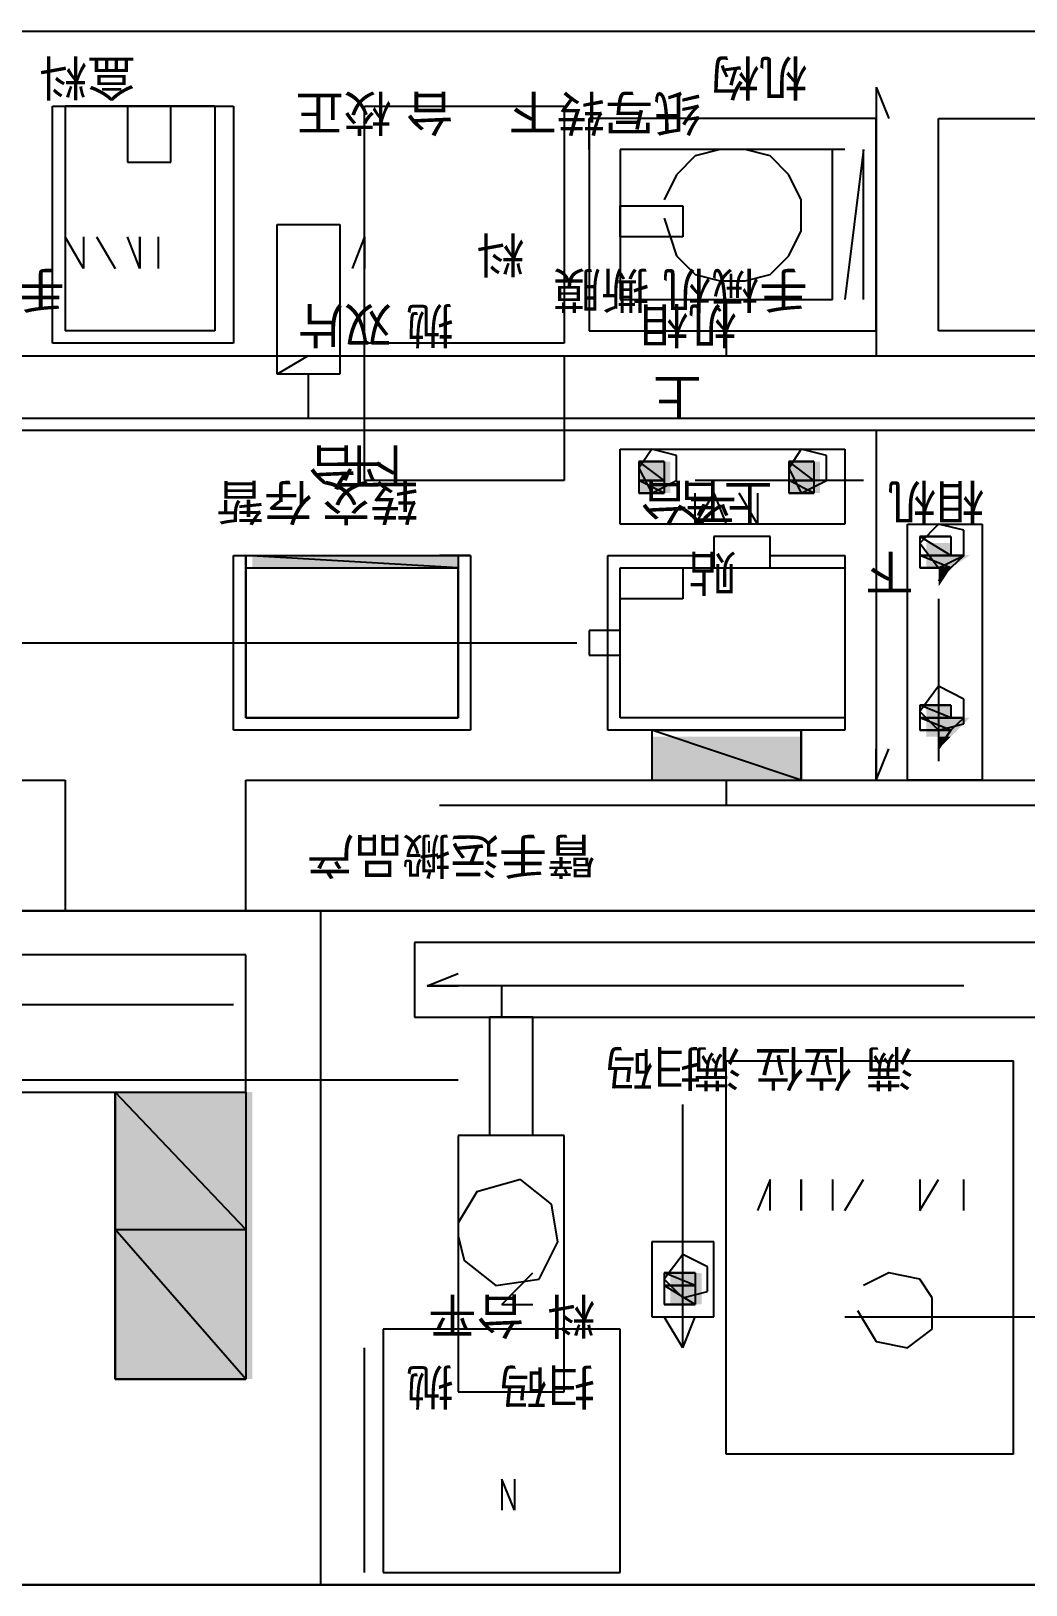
# Model space of a CAD drawing. Header units: millimetres. Extents: x 5 to 415, y 48 to 251.
# Drawn here: x 176.504 to 179.317, y 174.89 to 179.282 of the extents above; entities that cross this region are included whole.
import ezdxf

# ---------------------------------------------------------------- set-up
doc = ezdxf.new("R2010")
doc.units = ezdxf.units.MM
for name, color, linetype in [('H', 7, 'Continuous'), ('P', 7, 'Continuous'), ('T', 7, 'Continuous')]:
    doc.layers.add(name, color=color, linetype=linetype)

msp = doc.modelspace()

# ---------------------------------------------------------------- hatches: boundary and pattern name
at = {"layer": 'H', "linetype": 'Continuous'}
for points in [[(178.223, 178.012), (178.223, 178.065), (178.312, 178.065), (178.312, 178.012), (178.223, 178.012)], [(178.647, 178.012), (178.647, 178.065), (178.735, 178.065), (178.735, 178.012), (178.647, 178.012)], [(178.223, 177.976), (178.223, 178.012), (178.312, 178.012), (178.312, 177.976), (178.223, 177.976)], [(178.647, 177.976), (178.647, 178.012), (178.735, 178.012), (178.735, 177.976), (178.647, 177.976)], [(179.035, 177.8), (179.035, 177.835), (179.105, 177.835), (179.105, 177.8), (179.035, 177.8)], [(177.13, 177.765), (177.13, 177.8), (177.712, 177.8), (177.712, 177.765), (177.13, 177.765)], [(179.035, 177.765), (179.035, 177.8), (179.158, 177.8), (179.105, 177.765), (179.035, 177.765)], [(179.07, 177.712), (179.07, 177.765), (179.105, 177.765), (179.07, 177.712)], [(179.035, 177.341), (179.035, 177.377), (179.105, 177.377), (179.105, 177.341), (179.035, 177.341)], [(179.035, 177.288), (179.035, 177.341), (179.158, 177.341), (179.105, 177.288), (179.035, 177.288)], [(178.259, 177.165), (178.259, 177.288), (178.682, 177.288), (178.682, 177.165), (178.259, 177.165)], [(179.07, 177.253), (179.07, 177.288), (179.105, 177.288), (179.07, 177.253)], [(176.742, 175.895), (176.742, 176.283), (177.13, 176.283), (177.13, 175.895), (176.742, 175.895)], [(176.742, 175.472), (176.742, 175.895), (177.13, 175.895), (177.13, 175.472), (176.742, 175.472)], [(178.312, 175.719), (178.312, 175.772), (178.4, 175.772), (178.4, 175.719), (178.312, 175.719)], [(178.312, 175.683), (178.312, 175.719), (178.4, 175.719), (178.4, 175.683), (178.312, 175.683)]]:
    msp.add_hatch(color=256, dxfattribs=at).paths.add_polyline_path(points)

# ---------------------------------------------------------------- linework, layer by layer
at = {"layer": 'P'}
for points in [[(173.267, 179.282), (180.463, 179.282)], [(178.894, 179.123), (178.929, 179.035)], [(178.894, 179.123), (178.894, 179.035)], [(178.894, 179.123), (178.894, 178.364)], [(176.565, 178.4), (176.565, 179.07)], [(176.565, 179.07), (177.077, 179.07)], [(177.024, 179.07), (176.601, 179.07)], [(176.601, 179.07), (176.601, 178.435)], [(176.689, 179.07), (176.601, 179.07)], [(176.9, 179.07), (176.777, 179.07)], [(176.777, 179.07), (176.777, 178.911)], [(176.9, 178.911), (176.9, 179.07)], [(176.989, 179.07), (177.077, 179.07)], [(177.024, 179.07), (177.024, 178.435)], [(177.077, 179.07), (177.077, 178.4)], [(177.447, 178.4), (177.447, 179.07)], [(177.447, 179.07), (178.012, 179.07)], [(178.012, 179.07), (178.012, 178.4)], [(178.082, 178.947), (178.082, 179.035)], [(178.894, 179.035), (178.082, 179.035)], [(178.082, 179.035), (178.082, 178.435)], [(178.894, 178.947), (178.894, 179.035)], [(178.894, 178.435), (178.894, 179.035)], [(179.07, 178.435), (179.07, 179.035)], [(179.07, 179.035), (179.705, 179.035)], [(178.77, 178.947), (178.17, 178.947)], [(178.17, 178.947), (178.17, 178.523)], [(178.453, 178.947), (178.382, 178.929)], [(178.523, 178.947), (178.453, 178.947)], [(178.594, 178.929), (178.523, 178.947)], [(178.805, 178.947), (178.717, 178.947)], [(178.77, 178.523), (178.77, 178.947)], [(178.858, 178.947), (178.805, 178.523)], [(178.858, 178.523), (178.858, 178.947)], [(176.777, 178.911), (176.9, 178.911)], [(178.382, 178.929), (178.329, 178.876)], [(178.647, 178.876), (178.594, 178.929)], [(178.329, 178.876), (178.294, 178.805)], [(178.682, 178.805), (178.647, 178.876)], [(178.858, 178.788), (178.858, 178.858)], [(178.682, 178.717), (178.682, 178.805)], [(178.17, 178.788), (178.347, 178.788)], [(178.17, 178.7), (178.17, 178.788)], [(178.347, 178.788), (178.347, 178.7)], [(177.2, 178.312), (177.2, 178.735)], [(177.2, 178.735), (177.377, 178.735)], [(177.377, 178.735), (177.377, 178.312)], [(178.294, 178.753), (178.329, 178.647)], [(178.647, 178.647), (178.682, 178.717)], [(178.858, 178.647), (178.858, 178.735)], [(176.653, 178.611), (176.601, 178.7)], [(176.653, 178.7), (176.653, 178.611)], [(176.689, 178.7), (176.742, 178.611)], [(176.812, 178.611), (176.777, 178.7)], [(176.812, 178.7), (176.812, 178.611)], [(176.812, 178.611), (176.812, 178.7)], [(176.865, 178.611), (176.865, 178.7)], [(177.447, 178.7), (177.412, 178.611)], [(177.447, 178.223), (177.447, 178.7)], [(177.447, 178.7), (177.447, 178.611)], [(178.347, 178.7), (178.17, 178.7)], [(178.329, 178.647), (178.382, 178.594)], [(178.594, 178.594), (178.647, 178.647)], [(178.382, 178.594), (178.453, 178.576)], [(178.523, 178.576), (178.594, 178.594)], [(178.858, 178.523), (178.858, 178.611)], [(178.453, 178.576), (178.523, 178.576)], [(178.17, 178.523), (178.77, 178.523)], [(178.47, 178.523), (178.47, 178.364)], [(178.894, 178.523), (178.894, 178.435)], [(177.024, 178.435), (176.601, 178.435)], [(177.024, 178.435), (176.953, 178.435)], [(178.082, 178.435), (178.894, 178.435)], [(179.705, 178.435), (179.07, 178.435)], [(175.93, 178.364), (180.075, 178.364)], [(177.077, 178.4), (176.565, 178.4)], [(177.288, 178.364), (177.2, 178.312)], [(178.012, 178.4), (177.447, 178.4)], [(177.447, 178.012), (177.447, 178.364)], [(177.447, 178.364), (178.012, 178.364)], [(178.012, 178.364), (178.012, 178.012)], [(177.377, 178.312), (177.2, 178.312)], [(177.377, 178.312), (177.288, 178.312)], [(177.288, 178.312), (177.288, 178.188)], [(175.966, 178.188), (179.987, 178.188)], [(180.075, 178.153), (175.93, 178.153)], [(178.894, 178.153), (178.894, 177.165)], [(178.17, 177.888), (178.17, 178.1)], [(178.17, 178.1), (178.805, 178.1)], [(178.259, 178.1), (178.223, 178.047)], [(178.329, 178.082), (178.259, 178.1)], [(178.682, 178.1), (178.647, 178.047)], [(178.753, 178.082), (178.682, 178.1)], [(178.805, 178.1), (178.805, 177.888)], [(178.294, 178.012), (178.223, 178.065)], [(178.223, 178.065), (178.223, 178.012)], [(178.294, 178.012), (178.223, 178.065)], [(178.223, 178.065), (178.294, 178.065)], [(178.223, 178.065), (178.294, 178.065)], [(178.294, 178.065), (178.223, 178.065)], [(178.223, 178.065), (178.223, 178.065)], [(178.294, 178.065), (178.223, 178.065)], [(178.223, 178.065), (178.223, 178.065)], [(178.223, 178.065), (178.294, 178.065)], [(178.223, 178.065), (178.294, 178.065)], [(178.294, 178.065), (178.223, 178.065)], [(178.223, 178.065), (178.223, 178.065)], [(178.294, 178.065), (178.223, 178.065)], [(178.223, 178.065), (178.259, 178.065)], [(178.223, 178.065), (178.223, 178.065)], [(178.223, 178.065), (178.223, 178.065)], [(178.259, 178.065), (178.223, 178.065)], [(178.223, 178.065), (178.259, 178.065)], [(178.223, 178.065), (178.259, 178.065)], [(178.259, 178.065), (178.223, 178.065)], [(178.223, 178.065), (178.223, 178.065)], [(178.223, 178.065), (178.223, 178.065)], [(178.259, 178.065), (178.223, 178.065)], [(178.223, 178.065), (178.259, 178.065)], [(178.223, 178.065), (178.259, 178.065)], [(178.259, 178.065), (178.223, 178.065)], [(178.259, 178.065), (178.223, 178.065)], [(178.223, 178.065), (178.259, 178.065)], [(178.259, 178.065), (178.294, 178.065)], [(178.259, 178.065), (178.259, 178.065)], [(178.259, 178.065), (178.259, 178.065)], [(178.259, 178.065), (178.259, 178.065)], [(178.259, 178.065), (178.259, 178.065)], [(178.259, 178.065), (178.259, 178.065)], [(178.259, 178.065), (178.259, 178.065)], [(178.259, 178.065), (178.259, 178.065)], [(178.259, 178.065), (178.259, 178.065)], [(178.294, 178.065), (178.294, 178.012)], [(178.329, 178.012), (178.329, 178.082)], [(178.717, 178.012), (178.647, 178.065)], [(178.647, 178.065), (178.647, 178.012)], [(178.717, 178.012), (178.647, 178.065)], [(178.647, 178.065), (178.717, 178.065)], [(178.647, 178.065), (178.717, 178.065)], [(178.717, 178.065), (178.647, 178.065)], [(178.647, 178.065), (178.647, 178.065)], [(178.717, 178.065), (178.647, 178.065)], [(178.647, 178.065), (178.647, 178.065)], [(178.647, 178.065), (178.717, 178.065)], [(178.647, 178.065), (178.717, 178.065)], [(178.717, 178.065), (178.647, 178.065)], [(178.647, 178.065), (178.717, 178.065)], [(178.717, 178.065), (178.647, 178.065)], [(178.647, 178.065), (178.647, 178.065)], [(178.717, 178.065), (178.647, 178.065)], [(178.647, 178.065), (178.647, 178.065)], [(178.647, 178.065), (178.717, 178.065)], [(178.647, 178.065), (178.717, 178.065)], [(178.717, 178.065), (178.647, 178.065)], [(178.682, 178.065), (178.647, 178.065)], [(178.647, 178.065), (178.682, 178.065)], [(178.717, 178.065), (178.682, 178.065)], [(178.682, 178.065), (178.717, 178.065)], [(178.682, 178.065), (178.717, 178.065)], [(178.717, 178.065), (178.682, 178.065)], [(178.682, 178.065), (178.682, 178.065)], [(178.682, 178.065), (178.682, 178.065)], [(178.717, 178.065), (178.682, 178.065)], [(178.682, 178.065), (178.717, 178.065)], [(178.682, 178.065), (178.717, 178.065)], [(178.717, 178.065), (178.682, 178.065)], [(178.682, 178.065), (178.682, 178.065)], [(178.682, 178.065), (178.682, 178.065)], [(178.682, 178.065), (178.682, 178.065)], [(178.682, 178.065), (178.682, 178.065)], [(178.682, 178.065), (178.682, 178.065)], [(178.682, 178.065), (178.682, 178.065)], [(178.717, 178.065), (178.717, 178.012)], [(178.753, 178.012), (178.753, 178.082)], [(178.012, 178.012), (177.447, 178.012)], [(178.223, 178.047), (178.259, 177.976)], [(178.294, 177.976), (178.223, 178.012)], [(178.223, 178.012), (178.223, 177.976)], [(178.294, 177.976), (178.223, 178.012)], [(178.223, 178.012), (178.294, 178.012)], [(178.223, 178.012), (178.294, 178.012)], [(178.294, 178.012), (178.223, 178.012)], [(178.223, 178.012), (178.223, 178.012)], [(178.294, 178.012), (178.223, 178.012)], [(178.223, 178.012), (178.223, 178.012)], [(178.223, 178.012), (178.294, 178.012)], [(178.223, 178.012), (178.294, 178.012)], [(178.294, 178.012), (178.223, 178.012)], [(178.223, 178.012), (178.294, 178.012)], [(178.294, 178.012), (178.223, 178.012)], [(178.223, 178.012), (178.223, 178.012)], [(178.294, 178.012), (178.223, 178.012)], [(178.223, 178.012), (178.223, 178.012)], [(178.223, 178.012), (178.294, 178.012)], [(178.223, 178.012), (178.294, 178.012)], [(178.294, 178.012), (178.223, 178.012)], [(178.223, 178.012), (178.294, 178.012)], [(178.294, 178.012), (178.223, 178.012)], [(178.223, 178.012), (178.223, 178.012)], [(178.294, 178.012), (178.223, 178.012)], [(178.223, 178.012), (178.223, 178.012)], [(178.223, 178.012), (178.294, 178.012)], [(178.223, 178.012), (178.294, 178.012)], [(178.294, 178.012), (178.223, 178.012)], [(178.223, 178.012), (178.294, 178.012)], [(178.294, 178.012), (178.223, 178.012)], [(178.223, 178.012), (178.223, 178.012)], [(178.294, 178.012), (178.223, 178.012)], [(178.223, 178.012), (178.223, 178.012)], [(178.223, 178.012), (178.294, 178.012)], [(178.223, 178.012), (178.294, 178.012)], [(178.294, 178.012), (178.223, 178.012)], [(178.223, 178.012), (178.294, 178.012)], [(178.294, 178.012), (178.223, 178.012)], [(178.223, 178.012), (178.223, 178.012)], [(178.294, 178.012), (178.223, 178.012)], [(178.223, 178.012), (178.223, 178.012)], [(178.223, 178.012), (178.294, 178.012)], [(178.223, 178.012), (178.294, 178.012)], [(178.294, 178.012), (178.223, 178.012)], [(178.223, 178.012), (178.294, 178.012)], [(178.294, 178.012), (178.223, 178.012)], [(178.223, 178.012), (178.223, 178.012)], [(178.294, 178.012), (178.223, 178.012)], [(178.223, 178.012), (178.223, 178.012)], [(178.223, 178.012), (178.294, 178.012)], [(178.223, 178.012), (178.294, 178.012)], [(178.294, 178.012), (178.223, 178.012)], [(178.223, 178.012), (178.294, 178.012)], [(178.259, 177.976), (178.329, 178.012)], [(178.294, 178.012), (178.294, 177.976)], [(178.858, 178.012), (178.382, 178.012)], [(178.647, 178.047), (178.682, 177.976)], [(178.717, 177.976), (178.647, 178.012)], [(178.647, 178.012), (178.647, 177.976)], [(178.717, 177.976), (178.647, 178.012)], [(178.647, 178.012), (178.717, 178.012)], [(178.647, 178.012), (178.717, 178.012)], [(178.717, 178.012), (178.647, 178.012)], [(178.647, 178.012), (178.647, 178.012)], [(178.717, 178.012), (178.647, 178.012)], [(178.647, 178.012), (178.647, 178.012)], [(178.647, 178.012), (178.717, 178.012)], [(178.647, 178.012), (178.717, 178.012)], [(178.717, 178.012), (178.647, 178.012)], [(178.647, 178.012), (178.717, 178.012)], [(178.717, 178.012), (178.647, 178.012)], [(178.647, 178.012), (178.647, 178.012)], [(178.717, 178.012), (178.647, 178.012)], [(178.647, 178.012), (178.647, 178.012)], [(178.647, 178.012), (178.717, 178.012)], [(178.647, 178.012), (178.717, 178.012)], [(178.717, 178.012), (178.647, 178.012)], [(178.647, 178.012), (178.717, 178.012)], [(178.717, 178.012), (178.647, 178.012)], [(178.647, 178.012), (178.647, 178.012)], [(178.717, 178.012), (178.647, 178.012)], [(178.647, 178.012), (178.647, 178.012)], [(178.647, 178.012), (178.717, 178.012)], [(178.647, 178.012), (178.717, 178.012)], [(178.717, 178.012), (178.647, 178.012)], [(178.647, 178.012), (178.717, 178.012)], [(178.717, 178.012), (178.647, 178.012)], [(178.647, 178.012), (178.647, 178.012)], [(178.717, 178.012), (178.647, 178.012)], [(178.647, 178.012), (178.647, 178.012)], [(178.647, 178.012), (178.717, 178.012)], [(178.647, 178.012), (178.717, 178.012)], [(178.717, 178.012), (178.647, 178.012)], [(178.647, 178.012), (178.717, 178.012)], [(178.717, 178.012), (178.647, 178.012)], [(178.647, 178.012), (178.647, 178.012)], [(178.717, 178.012), (178.647, 178.012)], [(178.647, 178.012), (178.647, 178.012)], [(178.647, 178.012), (178.717, 178.012)], [(178.647, 178.012), (178.717, 178.012)], [(178.717, 178.012), (178.647, 178.012)], [(178.647, 178.012), (178.717, 178.012)], [(178.717, 178.012), (178.647, 178.012)], [(178.647, 178.012), (178.647, 178.012)], [(178.717, 178.012), (178.647, 178.012)], [(178.647, 178.012), (178.647, 178.012)], [(178.647, 178.012), (178.717, 178.012)], [(178.647, 178.012), (178.717, 178.012)], [(178.717, 178.012), (178.647, 178.012)], [(178.647, 178.012), (178.717, 178.012)], [(178.682, 177.976), (178.753, 178.012)], [(178.717, 178.012), (178.717, 177.976)], [(178.294, 177.976), (178.223, 177.976)], [(178.223, 177.976), (178.294, 177.976)], [(178.259, 177.976), (178.223, 177.976)], [(178.223, 177.976), (178.259, 177.976)], [(178.223, 177.976), (178.259, 177.976)], [(178.259, 177.976), (178.223, 177.976)], [(178.223, 177.976), (178.223, 177.976)], [(178.223, 177.976), (178.223, 177.976)], [(178.259, 177.976), (178.223, 177.976)], [(178.223, 177.976), (178.259, 177.976)], [(178.223, 177.976), (178.259, 177.976)], [(178.259, 177.976), (178.223, 177.976)], [(178.223, 177.976), (178.223, 177.976)], [(178.223, 177.976), (178.223, 177.976)], [(178.259, 177.976), (178.223, 177.976)], [(178.223, 177.976), (178.259, 177.976)], [(178.223, 177.976), (178.259, 177.976)], [(178.259, 177.976), (178.223, 177.976)], [(178.223, 177.976), (178.223, 177.976)], [(178.223, 177.976), (178.223, 177.976)], [(178.259, 177.976), (178.223, 177.976)], [(178.223, 177.976), (178.259, 177.976)], [(178.223, 177.976), (178.259, 177.976)], [(178.259, 177.976), (178.223, 177.976)], [(178.294, 177.976), (178.223, 177.976)], [(178.223, 177.976), (178.223, 177.976)], [(178.223, 177.976), (178.294, 177.976)], [(178.223, 177.976), (178.294, 177.976)], [(178.294, 177.976), (178.223, 177.976)], [(178.223, 177.976), (178.294, 177.976)], [(178.294, 177.976), (178.223, 177.976)], [(178.223, 177.976), (178.223, 177.976)], [(178.294, 177.976), (178.223, 177.976)], [(178.223, 177.976), (178.223, 177.976)], [(178.223, 177.976), (178.294, 177.976)], [(178.223, 177.976), (178.294, 177.976)], [(178.294, 177.976), (178.223, 177.976)], [(178.223, 177.976), (178.294, 177.976)], [(178.294, 177.976), (178.223, 177.976)], [(178.223, 177.976), (178.223, 177.976)], [(178.294, 177.976), (178.223, 177.976)], [(178.223, 177.976), (178.223, 177.976)], [(178.223, 177.976), (178.294, 177.976)], [(178.223, 177.976), (178.294, 177.976)], [(178.294, 177.976), (178.223, 177.976)], [(178.223, 177.976), (178.294, 177.976)], [(178.294, 177.976), (178.223, 177.976)], [(178.223, 177.976), (178.223, 177.976)], [(178.294, 177.976), (178.223, 177.976)], [(178.223, 177.976), (178.223, 177.976)], [(178.223, 177.976), (178.294, 177.976)], [(178.223, 177.976), (178.294, 177.976)], [(178.294, 177.976), (178.223, 177.976)], [(178.223, 177.976), (178.294, 177.976)], [(178.294, 177.976), (178.223, 177.976)], [(178.223, 177.976), (178.223, 177.976)], [(178.223, 177.976), (178.294, 177.976)], [(178.259, 177.976), (178.259, 177.976)], [(178.259, 177.976), (178.259, 177.976)], [(178.435, 177.976), (178.382, 177.888)], [(178.382, 177.888), (178.382, 177.976)], [(178.435, 177.976), (178.47, 177.888)], [(178.558, 177.888), (178.506, 177.976)], [(178.558, 177.976), (178.558, 177.888)], [(178.647, 177.976), (178.717, 177.976)], [(178.717, 177.976), (178.647, 177.976)], [(178.647, 177.976), (178.647, 177.976)], [(178.717, 177.976), (178.647, 177.976)], [(178.647, 177.976), (178.647, 177.976)], [(178.647, 177.976), (178.717, 177.976)], [(178.647, 177.976), (178.717, 177.976)], [(178.717, 177.976), (178.647, 177.976)], [(178.647, 177.976), (178.717, 177.976)], [(178.717, 177.976), (178.647, 177.976)], [(178.647, 177.976), (178.647, 177.976)], [(178.717, 177.976), (178.647, 177.976)], [(178.647, 177.976), (178.647, 177.976)], [(178.647, 177.976), (178.717, 177.976)], [(178.647, 177.976), (178.717, 177.976)], [(178.717, 177.976), (178.647, 177.976)], [(178.647, 177.976), (178.717, 177.976)], [(178.717, 177.976), (178.647, 177.976)], [(178.647, 177.976), (178.647, 177.976)], [(178.717, 177.976), (178.647, 177.976)], [(178.647, 177.976), (178.647, 177.976)], [(178.647, 177.976), (178.717, 177.976)], [(178.647, 177.976), (178.717, 177.976)], [(178.717, 177.976), (178.647, 177.976)], [(178.647, 177.976), (178.717, 177.976)], [(178.717, 177.976), (178.647, 177.976)], [(178.647, 177.976), (178.647, 177.976)], [(178.717, 177.976), (178.647, 177.976)], [(178.647, 177.976), (178.647, 177.976)], [(178.647, 177.976), (178.717, 177.976)], [(178.647, 177.976), (178.717, 177.976)], [(178.717, 177.976), (178.647, 177.976)], [(178.647, 177.976), (178.717, 177.976)], [(178.717, 177.976), (178.647, 177.976)], [(178.647, 177.976), (178.647, 177.976)], [(178.717, 177.976), (178.647, 177.976)], [(178.647, 177.976), (178.647, 177.976)], [(178.647, 177.976), (178.717, 177.976)], [(178.647, 177.976), (178.717, 177.976)], [(178.717, 177.976), (178.647, 177.976)], [(178.647, 177.976), (178.717, 177.976)], [(178.682, 177.976), (178.647, 177.976)], [(178.647, 177.976), (178.717, 177.976)], [(178.682, 177.976), (178.682, 177.976)], [(178.682, 177.976), (178.682, 177.976)], [(178.682, 177.976), (178.682, 177.976)], [(178.682, 177.976), (178.682, 177.976)], [(178.682, 177.976), (178.682, 177.976)], [(178.682, 177.976), (178.682, 177.976)], [(178.682, 177.976), (178.682, 177.976)], [(178.682, 177.976), (178.682, 177.976)], [(178.682, 177.976), (178.682, 177.976)], [(178.682, 177.976), (178.682, 177.976)], [(178.682, 177.976), (178.717, 177.976)], [(178.717, 177.976), (178.682, 177.976)], [(178.717, 177.976), (178.682, 177.976)], [(178.682, 177.976), (178.717, 177.976)], [(178.682, 177.976), (178.682, 177.976)], [(178.682, 177.976), (178.682, 177.976)], [(178.682, 177.976), (178.717, 177.976)], [(178.717, 177.976), (178.682, 177.976)], [(178.717, 177.976), (178.682, 177.976)], [(178.805, 177.888), (178.17, 177.888)], [(178.982, 177.165), (178.982, 177.888)], [(178.982, 177.888), (179.193, 177.888)], [(179.07, 177.888), (179.017, 177.835)], [(179.141, 177.871), (179.07, 177.888)], [(179.193, 177.888), (179.193, 177.165)], [(178.594, 177.853), (178.435, 177.853)], [(178.435, 177.853), (178.435, 177.765)], [(178.594, 177.765), (178.594, 177.853)], [(179.105, 177.8), (179.017, 177.853)], [(179.017, 177.853), (179.017, 177.8)], [(179.105, 177.8), (179.017, 177.853)], [(179.017, 177.853), (179.105, 177.853)], [(179.017, 177.853), (179.105, 177.853)], [(179.105, 177.853), (179.017, 177.853)], [(179.017, 177.853), (179.017, 177.853)], [(179.105, 177.853), (179.017, 177.853)], [(179.017, 177.853), (179.017, 177.853)], [(179.017, 177.853), (179.105, 177.853)], [(179.07, 177.853), (179.017, 177.853)], [(179.017, 177.853), (179.07, 177.853)], [(179.017, 177.835), (179.07, 177.765)], [(179.07, 177.853), (179.07, 177.853)], [(179.07, 177.853), (179.07, 177.853)], [(179.105, 177.853), (179.07, 177.853)], [(179.07, 177.853), (179.105, 177.853)], [(179.07, 177.853), (179.105, 177.853)], [(179.105, 177.853), (179.07, 177.853)], [(179.07, 177.853), (179.07, 177.853)], [(179.07, 177.853), (179.07, 177.853)], [(179.105, 177.853), (179.07, 177.853)], [(179.07, 177.853), (179.105, 177.853)], [(179.07, 177.853), (179.105, 177.853)], [(179.105, 177.853), (179.07, 177.853)], [(179.07, 177.853), (179.07, 177.853)], [(179.07, 177.853), (179.07, 177.853)], [(179.105, 177.853), (179.07, 177.853)], [(179.07, 177.853), (179.105, 177.853)], [(179.07, 177.853), (179.105, 177.853)], [(179.105, 177.853), (179.07, 177.853)], [(179.07, 177.853), (179.07, 177.853)], [(179.07, 177.853), (179.07, 177.853)], [(179.105, 177.853), (179.07, 177.853)], [(179.07, 177.853), (179.105, 177.853)], [(179.07, 177.853), (179.105, 177.853)], [(179.105, 177.853), (179.07, 177.853)], [(179.105, 177.853), (179.105, 177.8)], [(179.141, 177.8), (179.141, 177.871)], [(177.077, 177.306), (177.077, 177.8)], [(177.077, 177.8), (177.747, 177.8)], [(177.712, 177.765), (177.112, 177.8)], [(177.112, 177.8), (177.112, 177.765)], [(177.712, 177.765), (177.112, 177.8)], [(177.112, 177.8), (177.712, 177.8)], [(177.112, 177.341), (177.112, 177.8)], [(177.112, 177.8), (177.712, 177.8)], [(177.747, 177.8), (177.659, 177.8)], [(177.712, 177.8), (177.712, 177.765)], [(177.712, 177.8), (177.712, 177.341)], [(177.747, 177.8), (177.747, 177.306)], [(178.135, 177.518), (178.135, 177.8)], [(178.135, 177.8), (178.435, 177.8)], [(178.594, 177.8), (178.805, 177.8)], [(178.805, 177.8), (178.805, 177.306)], [(179.105, 177.765), (179.017, 177.8)], [(179.017, 177.8), (179.017, 177.765)], [(179.105, 177.765), (179.017, 177.8)], [(179.017, 177.8), (179.141, 177.8)], [(179.017, 177.8), (179.141, 177.8)], [(179.141, 177.8), (179.017, 177.8)], [(179.017, 177.8), (179.017, 177.8)], [(179.141, 177.8), (179.017, 177.8)], [(179.017, 177.8), (179.017, 177.8)], [(179.017, 177.8), (179.141, 177.8)], [(179.017, 177.8), (179.141, 177.8)], [(179.141, 177.8), (179.017, 177.8)], [(179.017, 177.8), (179.141, 177.8)], [(179.141, 177.8), (179.017, 177.8)], [(179.017, 177.8), (179.017, 177.8)], [(179.141, 177.8), (179.017, 177.8)], [(179.017, 177.8), (179.105, 177.8)], [(179.141, 177.8), (179.017, 177.8)], [(179.017, 177.8), (179.017, 177.8)], [(179.017, 177.8), (179.141, 177.8)], [(179.017, 177.8), (179.105, 177.8)], [(179.105, 177.8), (179.017, 177.8)], [(179.017, 177.8), (179.105, 177.8)], [(179.105, 177.8), (179.017, 177.8)], [(179.017, 177.8), (179.017, 177.8)], [(179.105, 177.8), (179.017, 177.8)], [(179.017, 177.8), (179.017, 177.8)], [(179.017, 177.8), (179.105, 177.8)], [(179.017, 177.8), (179.105, 177.8)], [(179.105, 177.8), (179.017, 177.8)], [(179.017, 177.8), (179.105, 177.8)], [(179.105, 177.8), (179.017, 177.8)], [(179.017, 177.8), (179.017, 177.8)], [(179.105, 177.8), (179.017, 177.8)], [(179.017, 177.8), (179.017, 177.8)], [(179.017, 177.8), (179.105, 177.8)], [(179.017, 177.8), (179.105, 177.8)], [(179.105, 177.8), (179.017, 177.8)], [(179.017, 177.8), (179.105, 177.8)], [(179.105, 177.8), (179.017, 177.8)], [(179.017, 177.8), (179.017, 177.8)], [(179.105, 177.8), (179.017, 177.8)], [(179.017, 177.8), (179.017, 177.8)], [(179.017, 177.8), (179.105, 177.8)], [(179.017, 177.8), (179.105, 177.8)], [(179.105, 177.8), (179.017, 177.8)], [(179.017, 177.8), (179.105, 177.8)], [(179.07, 177.765), (179.141, 177.8)], [(179.141, 177.8), (179.105, 177.765)], [(179.105, 177.8), (179.141, 177.8)], [(177.112, 177.341), (177.112, 177.765)], [(177.112, 177.765), (177.712, 177.765)], [(177.112, 177.341), (177.112, 177.765)], [(177.112, 177.765), (177.112, 177.765)], [(177.112, 177.765), (177.112, 177.341)], [(177.112, 177.765), (177.112, 177.341)], [(177.112, 177.341), (177.112, 177.765)], [(177.112, 177.765), (177.712, 177.765)], [(177.112, 177.341), (177.112, 177.765)], [(177.112, 177.765), (177.712, 177.765)], [(177.712, 177.765), (177.712, 177.341)], [(177.712, 177.341), (177.712, 177.765)], [(177.712, 177.765), (177.712, 177.765)], [(177.712, 177.765), (177.712, 177.341)], [(177.712, 177.765), (177.712, 177.341)], [(177.712, 177.341), (177.712, 177.765)], [(177.712, 177.765), (177.712, 177.341)], [(178.17, 177.765), (178.347, 177.765)], [(178.17, 177.677), (178.17, 177.765)], [(178.17, 177.765), (178.805, 177.765)], [(178.17, 177.341), (178.17, 177.765)], [(178.347, 177.765), (178.347, 177.677)], [(178.435, 177.765), (178.594, 177.765)], [(178.805, 177.765), (178.805, 177.341)], [(179.017, 177.765), (179.105, 177.765)], [(179.105, 177.765), (179.017, 177.765)], [(179.017, 177.765), (179.017, 177.765)], [(179.105, 177.765), (179.017, 177.765)], [(179.017, 177.765), (179.017, 177.765)], [(179.017, 177.765), (179.105, 177.765)], [(179.017, 177.765), (179.105, 177.765)], [(179.105, 177.765), (179.017, 177.765)], [(179.017, 177.765), (179.105, 177.765)], [(179.105, 177.765), (179.017, 177.765)], [(179.017, 177.765), (179.017, 177.765)], [(179.105, 177.765), (179.017, 177.765)], [(179.017, 177.765), (179.017, 177.765)], [(179.017, 177.765), (179.105, 177.765)], [(179.017, 177.765), (179.105, 177.765)], [(179.105, 177.765), (179.017, 177.765)], [(179.017, 177.765), (179.105, 177.765)], [(179.105, 177.765), (179.017, 177.765)], [(179.017, 177.765), (179.017, 177.765)], [(179.105, 177.765), (179.017, 177.765)], [(179.017, 177.765), (179.017, 177.765)], [(179.017, 177.765), (179.105, 177.765)], [(179.017, 177.765), (179.105, 177.765)], [(179.105, 177.765), (179.017, 177.765)], [(179.017, 177.765), (179.105, 177.765)], [(179.105, 177.765), (179.017, 177.765)], [(179.017, 177.765), (179.017, 177.765)], [(179.105, 177.765), (179.017, 177.765)], [(179.017, 177.765), (179.017, 177.765)], [(179.017, 177.765), (179.105, 177.765)], [(179.017, 177.765), (179.105, 177.765)], [(179.105, 177.765), (179.017, 177.765)], [(179.017, 177.765), (179.105, 177.765)], [(179.105, 177.765), (179.017, 177.765)], [(179.017, 177.765), (179.017, 177.765)], [(179.105, 177.765), (179.017, 177.765)], [(179.017, 177.765), (179.017, 177.765)], [(179.017, 177.765), (179.105, 177.765)], [(179.017, 177.765), (179.105, 177.765)], [(179.105, 177.765), (179.017, 177.765)], [(179.017, 177.765), (179.105, 177.765)], [(179.07, 177.765), (179.017, 177.765)], [(179.017, 177.765), (179.105, 177.765)], [(179.07, 177.729), (179.105, 177.765)], [(179.105, 177.765), (179.07, 177.729)], [(179.07, 177.765), (179.07, 177.765)], [(179.07, 177.765), (179.07, 177.765)], [(179.105, 177.765), (179.07, 177.765)], [(179.07, 177.765), (179.105, 177.765)], [(179.07, 177.765), (179.105, 177.765)], [(179.105, 177.765), (179.07, 177.765)], [(179.07, 177.765), (179.07, 177.765)], [(179.07, 177.765), (179.07, 177.765)], [(179.105, 177.765), (179.07, 177.765)], [(179.07, 177.765), (179.105, 177.765)], [(179.07, 177.765), (179.105, 177.765)], [(179.105, 177.765), (179.07, 177.765)], [(179.07, 177.765), (179.07, 177.765)], [(179.07, 177.765), (179.07, 177.765)], [(179.105, 177.765), (179.07, 177.765)], [(179.07, 177.765), (179.105, 177.765)], [(179.07, 177.765), (179.105, 177.765)], [(179.105, 177.765), (179.07, 177.765)], [(179.07, 177.765), (179.07, 177.765)], [(179.07, 177.765), (179.07, 177.765)], [(179.105, 177.765), (179.07, 177.765)], [(178.347, 177.677), (178.17, 177.677)], [(179.07, 177.677), (179.07, 177.218)], [(178.17, 177.588), (178.082, 177.588)], [(178.082, 177.588), (178.082, 177.518)], [(178.17, 177.518), (178.17, 177.588)], [(176.018, 177.553), (178.047, 177.553)], [(178.082, 177.518), (178.17, 177.518)], [(178.135, 177.306), (178.135, 177.518)], [(179.07, 177.43), (179.017, 177.359)], [(179.141, 177.394), (179.07, 177.43)], [(179.141, 177.324), (179.141, 177.394)], [(179.105, 177.341), (179.017, 177.377)], [(179.017, 177.377), (179.017, 177.341)], [(179.105, 177.341), (179.017, 177.377)], [(179.017, 177.377), (179.105, 177.377)], [(179.017, 177.377), (179.105, 177.377)], [(179.105, 177.377), (179.017, 177.377)], [(179.017, 177.377), (179.017, 177.377)], [(179.105, 177.377), (179.017, 177.377)], [(179.017, 177.377), (179.017, 177.377)], [(179.017, 177.377), (179.105, 177.377)], [(179.07, 177.377), (179.017, 177.377)], [(179.017, 177.377), (179.07, 177.377)], [(179.017, 177.359), (179.07, 177.306)], [(179.07, 177.377), (179.07, 177.377)], [(179.07, 177.377), (179.07, 177.377)], [(179.105, 177.377), (179.07, 177.377)], [(179.07, 177.377), (179.105, 177.377)], [(179.07, 177.377), (179.105, 177.377)], [(179.105, 177.377), (179.07, 177.377)], [(179.07, 177.377), (179.07, 177.377)], [(179.07, 177.377), (179.07, 177.377)], [(179.105, 177.377), (179.07, 177.377)], [(179.07, 177.377), (179.105, 177.377)], [(179.07, 177.377), (179.105, 177.377)], [(179.105, 177.377), (179.07, 177.377)], [(179.07, 177.377), (179.07, 177.377)], [(179.07, 177.377), (179.07, 177.377)], [(179.105, 177.377), (179.07, 177.377)], [(179.07, 177.377), (179.105, 177.377)], [(179.07, 177.377), (179.105, 177.377)], [(179.105, 177.377), (179.07, 177.377)], [(179.07, 177.377), (179.07, 177.377)], [(179.07, 177.377), (179.07, 177.377)], [(179.105, 177.377), (179.07, 177.377)], [(179.07, 177.377), (179.105, 177.377)], [(179.07, 177.377), (179.105, 177.377)], [(179.105, 177.377), (179.07, 177.377)], [(179.105, 177.377), (179.105, 177.341)], [(177.747, 177.306), (177.077, 177.306)], [(177.712, 177.341), (177.112, 177.341)], [(177.712, 177.341), (177.112, 177.341)], [(177.112, 177.341), (177.112, 177.341)], [(177.112, 177.341), (177.712, 177.341)], [(177.112, 177.341), (177.712, 177.341)], [(177.712, 177.341), (177.112, 177.341)], [(177.712, 177.341), (177.112, 177.341)], [(177.712, 177.341), (177.112, 177.341)], [(178.805, 177.306), (178.135, 177.306)], [(178.805, 177.341), (178.17, 177.341)], [(178.682, 177.165), (178.259, 177.306)], [(178.259, 177.306), (178.259, 177.165)], [(178.682, 177.165), (178.259, 177.306)], [(178.259, 177.306), (178.682, 177.306)], [(178.682, 177.306), (178.259, 177.306)], [(178.259, 177.306), (178.259, 177.165)], [(178.682, 177.306), (178.682, 177.165)], [(178.682, 177.165), (178.682, 177.306)], [(179.105, 177.306), (179.017, 177.341)], [(179.017, 177.341), (179.017, 177.306)], [(179.105, 177.306), (179.017, 177.341)], [(179.017, 177.341), (179.141, 177.341)], [(179.017, 177.341), (179.141, 177.341)], [(179.141, 177.341), (179.017, 177.341)], [(179.017, 177.341), (179.017, 177.341)], [(179.141, 177.341), (179.017, 177.341)], [(179.017, 177.341), (179.017, 177.341)], [(179.017, 177.341), (179.141, 177.341)], [(179.017, 177.341), (179.141, 177.341)], [(179.141, 177.341), (179.017, 177.341)], [(179.017, 177.341), (179.141, 177.341)], [(179.141, 177.341), (179.017, 177.341)], [(179.017, 177.341), (179.017, 177.341)], [(179.141, 177.341), (179.017, 177.341)], [(179.017, 177.341), (179.105, 177.341)], [(179.141, 177.341), (179.017, 177.341)], [(179.017, 177.341), (179.017, 177.341)], [(179.017, 177.341), (179.141, 177.341)], [(179.017, 177.341), (179.105, 177.341)], [(179.105, 177.341), (179.017, 177.341)], [(179.017, 177.341), (179.105, 177.341)], [(179.105, 177.341), (179.017, 177.341)], [(179.017, 177.341), (179.017, 177.341)], [(179.105, 177.341), (179.017, 177.341)], [(179.017, 177.341), (179.017, 177.341)], [(179.017, 177.341), (179.105, 177.341)], [(179.017, 177.341), (179.105, 177.341)], [(179.105, 177.341), (179.017, 177.341)], [(179.017, 177.341), (179.105, 177.341)], [(179.105, 177.341), (179.017, 177.341)], [(179.017, 177.341), (179.017, 177.341)], [(179.105, 177.341), (179.017, 177.341)], [(179.017, 177.341), (179.017, 177.341)], [(179.017, 177.341), (179.105, 177.341)], [(179.017, 177.341), (179.105, 177.341)], [(179.105, 177.341), (179.017, 177.341)], [(179.017, 177.341), (179.105, 177.341)], [(179.105, 177.341), (179.017, 177.341)], [(179.017, 177.341), (179.017, 177.341)], [(179.105, 177.341), (179.017, 177.341)], [(179.017, 177.341), (179.017, 177.341)], [(179.017, 177.341), (179.105, 177.341)], [(179.017, 177.341), (179.105, 177.341)], [(179.105, 177.341), (179.017, 177.341)], [(179.017, 177.341), (179.105, 177.341)], [(179.017, 177.306), (179.105, 177.306)], [(179.105, 177.306), (179.017, 177.306)], [(179.017, 177.306), (179.017, 177.306)], [(179.105, 177.306), (179.017, 177.306)], [(179.017, 177.306), (179.017, 177.306)], [(179.017, 177.306), (179.105, 177.306)], [(179.017, 177.306), (179.105, 177.306)], [(179.105, 177.306), (179.017, 177.306)], [(179.017, 177.306), (179.105, 177.306)], [(179.105, 177.306), (179.017, 177.306)], [(179.017, 177.306), (179.017, 177.306)], [(179.105, 177.306), (179.017, 177.306)], [(179.017, 177.306), (179.017, 177.306)], [(179.017, 177.306), (179.105, 177.306)], [(179.017, 177.306), (179.105, 177.306)], [(179.105, 177.306), (179.017, 177.306)], [(179.017, 177.306), (179.105, 177.306)], [(179.105, 177.306), (179.017, 177.306)], [(179.017, 177.306), (179.017, 177.306)], [(179.105, 177.306), (179.017, 177.306)], [(179.017, 177.306), (179.017, 177.306)], [(179.017, 177.306), (179.105, 177.306)], [(179.017, 177.306), (179.105, 177.306)], [(179.105, 177.306), (179.017, 177.306)], [(179.017, 177.306), (179.105, 177.306)], [(179.105, 177.306), (179.017, 177.306)], [(179.017, 177.306), (179.017, 177.306)], [(179.105, 177.306), (179.017, 177.306)], [(179.017, 177.306), (179.017, 177.306)], [(179.017, 177.306), (179.105, 177.306)], [(179.017, 177.306), (179.105, 177.306)], [(179.105, 177.306), (179.017, 177.306)], [(179.017, 177.306), (179.105, 177.306)], [(179.105, 177.306), (179.017, 177.306)], [(179.017, 177.306), (179.017, 177.306)], [(179.105, 177.306), (179.017, 177.306)], [(179.017, 177.306), (179.017, 177.306)], [(179.017, 177.306), (179.105, 177.306)], [(179.017, 177.306), (179.105, 177.306)], [(179.105, 177.306), (179.017, 177.306)], [(179.017, 177.306), (179.105, 177.306)], [(179.07, 177.306), (179.017, 177.306)], [(179.017, 177.306), (179.105, 177.306)], [(179.07, 177.306), (179.141, 177.324)], [(179.07, 177.253), (179.105, 177.306)], [(179.105, 177.306), (179.07, 177.253)], [(179.07, 177.306), (179.07, 177.306)], [(179.07, 177.306), (179.07, 177.306)], [(179.105, 177.306), (179.07, 177.306)], [(179.07, 177.306), (179.105, 177.306)], [(179.07, 177.306), (179.105, 177.306)], [(179.105, 177.306), (179.07, 177.306)], [(179.07, 177.306), (179.07, 177.306)], [(179.07, 177.306), (179.07, 177.306)], [(179.105, 177.306), (179.07, 177.306)], [(179.07, 177.306), (179.105, 177.306)], [(179.07, 177.306), (179.105, 177.306)], [(179.105, 177.306), (179.07, 177.306)], [(179.07, 177.306), (179.07, 177.306)], [(179.07, 177.306), (179.07, 177.306)], [(179.105, 177.306), (179.07, 177.306)], [(179.07, 177.306), (179.105, 177.306)], [(179.07, 177.306), (179.105, 177.306)], [(179.105, 177.306), (179.07, 177.306)], [(179.07, 177.306), (179.07, 177.306)], [(179.07, 177.306), (179.07, 177.306)], [(179.105, 177.306), (179.07, 177.306)], [(179.141, 177.341), (179.105, 177.306)], [(179.105, 177.341), (179.141, 177.341)], [(178.894, 177.165), (178.929, 177.253)], [(178.894, 177.165), (178.894, 177.253)], [(173.39, 177.165), (176.601, 177.165)], [(176.601, 177.165), (176.601, 176.795)], [(177.112, 176.795), (177.112, 177.165)], [(177.112, 177.165), (179.776, 177.165)], [(178.259, 177.165), (178.682, 177.165)], [(178.259, 177.165), (178.682, 177.165)], [(178.47, 177.165), (178.47, 177.094)], [(179.193, 177.165), (178.982, 177.165)], [(177.659, 177.094), (179.529, 177.094)], [(180.463, 176.795), (173.267, 176.795)], [(173.267, 176.795), (182.739, 176.795)], [(176.601, 176.795), (173.39, 176.795)], [(179.776, 176.795), (177.112, 176.795)], [(177.324, 174.89), (177.324, 176.795)], [(181.257, 176.706), (177.588, 176.706)], [(177.588, 176.706), (177.588, 176.495)], [(181.134, 176.706), (178.717, 176.706)], [(177.112, 176.671), (176.054, 176.671)], [(177.112, 176.283), (177.112, 176.671)], [(177.624, 176.583), (177.712, 176.618)], [(179.141, 176.583), (177.624, 176.583)], [(177.624, 176.583), (177.712, 176.583)], [(177.835, 176.495), (177.835, 176.583)], [(177.077, 176.53), (176.142, 176.53)], [(177.588, 176.495), (181.257, 176.495)], [(177.923, 176.495), (177.8, 176.495)], [(177.8, 176.495), (177.8, 176.16)], [(177.923, 176.16), (177.923, 176.495)], [(178.47, 175.26), (178.47, 176.371)], [(178.47, 176.371), (179.282, 176.371)], [(179.282, 175.26), (179.282, 176.371)], [(173.355, 176.318), (177.712, 176.318)], [(176.054, 176.283), (177.112, 176.283)], [(176.742, 176.283), (177.112, 176.283)], [(176.742, 175.472), (176.742, 176.283)], [(177.112, 175.895), (176.742, 176.283)], [(176.742, 176.283), (176.742, 175.895)], [(177.112, 175.895), (176.742, 176.283)], [(176.742, 176.283), (177.112, 176.283)], [(177.112, 176.283), (177.112, 175.472)], [(177.112, 176.283), (177.112, 175.895)], [(178.347, 175.56), (178.347, 176.248)], [(178.012, 176.16), (177.712, 176.16)], [(177.712, 176.16), (177.712, 175.436)], [(178.012, 175.436), (178.012, 176.16)], [(177.888, 176.036), (177.765, 176.001)], [(177.976, 175.966), (177.888, 176.036)], [(178.594, 176.036), (178.558, 175.948)], [(178.594, 175.948), (178.594, 176.036)], [(178.682, 176.036), (178.682, 175.948)], [(178.682, 175.948), (178.682, 176.036)], [(178.77, 176.036), (178.77, 175.948)], [(178.805, 175.948), (178.858, 176.036)], [(179.017, 175.948), (179.07, 176.036)], [(179.017, 176.036), (179.017, 175.948)], [(179.141, 175.948), (179.141, 176.036)], [(177.765, 176.001), (177.712, 175.913)], [(177.994, 175.86), (177.976, 175.966)], [(177.112, 175.472), (176.742, 175.895)], [(176.742, 175.895), (176.742, 175.472)], [(177.112, 175.472), (176.742, 175.895)], [(176.742, 175.895), (177.112, 175.895)], [(176.742, 175.895), (177.112, 175.895)], [(177.112, 175.895), (177.112, 175.472)], [(177.712, 175.877), (177.729, 175.807)], [(177.941, 175.754), (177.994, 175.86)], [(178.259, 175.86), (178.259, 175.648)], [(178.435, 175.86), (178.259, 175.86)], [(178.435, 175.648), (178.435, 175.86)], [(178.347, 175.824), (178.294, 175.754)], [(178.417, 175.789), (178.347, 175.824)], [(177.729, 175.807), (177.818, 175.736)], [(177.835, 175.683), (177.923, 175.772)], [(178.382, 175.736), (178.294, 175.772)], [(178.294, 175.772), (178.294, 175.736)], [(178.382, 175.736), (178.294, 175.772)], [(178.294, 175.772), (178.382, 175.772)], [(178.294, 175.772), (178.382, 175.772)], [(178.382, 175.772), (178.294, 175.772)], [(178.294, 175.772), (178.294, 175.772)], [(178.382, 175.772), (178.294, 175.772)], [(178.294, 175.772), (178.294, 175.772)], [(178.294, 175.772), (178.382, 175.772)], [(178.294, 175.772), (178.382, 175.772)], [(178.382, 175.772), (178.294, 175.772)], [(178.294, 175.772), (178.382, 175.772)], [(178.382, 175.772), (178.294, 175.772)], [(178.294, 175.772), (178.294, 175.772)], [(178.382, 175.772), (178.294, 175.772)], [(178.294, 175.772), (178.294, 175.772)], [(178.294, 175.772), (178.382, 175.772)], [(178.294, 175.772), (178.382, 175.772)], [(178.382, 175.772), (178.294, 175.772)], [(178.294, 175.772), (178.382, 175.772)], [(178.382, 175.772), (178.294, 175.772)], [(178.294, 175.772), (178.294, 175.772)], [(178.382, 175.772), (178.294, 175.772)], [(178.294, 175.772), (178.294, 175.772)], [(178.294, 175.772), (178.382, 175.772)], [(178.294, 175.772), (178.382, 175.772)], [(178.382, 175.772), (178.294, 175.772)], [(178.294, 175.772), (178.382, 175.772)], [(178.382, 175.772), (178.294, 175.772)], [(178.294, 175.772), (178.294, 175.772)], [(178.382, 175.772), (178.294, 175.772)], [(178.294, 175.772), (178.294, 175.772)], [(178.294, 175.772), (178.382, 175.772)], [(178.294, 175.772), (178.382, 175.772)], [(178.382, 175.772), (178.294, 175.772)], [(178.294, 175.772), (178.382, 175.772)], [(178.382, 175.772), (178.294, 175.772)], [(178.294, 175.772), (178.294, 175.772)], [(178.382, 175.772), (178.294, 175.772)], [(178.294, 175.772), (178.294, 175.772)], [(178.294, 175.772), (178.382, 175.772)], [(178.294, 175.772), (178.382, 175.772)], [(178.382, 175.772), (178.294, 175.772)], [(178.294, 175.772), (178.382, 175.772)], [(178.382, 175.772), (178.294, 175.772)], [(178.294, 175.772), (178.294, 175.772)], [(178.382, 175.772), (178.294, 175.772)], [(178.294, 175.772), (178.347, 175.772)], [(178.382, 175.772), (178.294, 175.772)], [(178.294, 175.772), (178.294, 175.772)], [(178.294, 175.772), (178.382, 175.772)], [(178.347, 175.772), (178.294, 175.772)], [(178.294, 175.772), (178.347, 175.772)], [(178.347, 175.772), (178.382, 175.772)], [(178.347, 175.772), (178.347, 175.772)], [(178.347, 175.772), (178.347, 175.772)], [(178.347, 175.772), (178.347, 175.772)], [(178.347, 175.772), (178.347, 175.772)], [(178.347, 175.772), (178.347, 175.772)], [(178.347, 175.772), (178.347, 175.772)], [(178.347, 175.772), (178.347, 175.772)], [(178.347, 175.772), (178.347, 175.772)], [(178.347, 175.772), (178.347, 175.772)], [(178.347, 175.772), (178.347, 175.772)], [(178.347, 175.772), (178.347, 175.772)], [(178.347, 175.772), (178.347, 175.772)], [(178.382, 175.772), (178.382, 175.736)], [(178.417, 175.719), (178.417, 175.789)], [(178.929, 175.772), (178.858, 175.736)], [(179.017, 175.754), (178.929, 175.772)], [(177.818, 175.736), (177.941, 175.754)], [(178.294, 175.754), (178.347, 175.701)], [(178.382, 175.683), (178.294, 175.736)], [(178.294, 175.736), (178.294, 175.683)], [(178.382, 175.683), (178.294, 175.736)], [(178.294, 175.736), (178.382, 175.736)], [(178.294, 175.736), (178.382, 175.736)], [(178.382, 175.736), (178.294, 175.736)], [(178.294, 175.736), (178.294, 175.736)], [(178.382, 175.736), (178.294, 175.736)], [(178.294, 175.736), (178.294, 175.736)], [(178.294, 175.736), (178.382, 175.736)], [(178.294, 175.736), (178.382, 175.736)], [(178.382, 175.736), (178.294, 175.736)], [(178.294, 175.736), (178.382, 175.736)], [(178.382, 175.736), (178.294, 175.736)], [(178.294, 175.736), (178.294, 175.736)], [(178.382, 175.736), (178.294, 175.736)], [(178.294, 175.736), (178.294, 175.736)], [(178.294, 175.736), (178.382, 175.736)], [(178.294, 175.736), (178.382, 175.736)], [(178.382, 175.736), (178.294, 175.736)], [(178.294, 175.736), (178.382, 175.736)], [(178.382, 175.736), (178.294, 175.736)], [(178.294, 175.736), (178.294, 175.736)], [(178.382, 175.736), (178.294, 175.736)], [(178.294, 175.736), (178.294, 175.736)], [(178.294, 175.736), (178.382, 175.736)], [(178.294, 175.736), (178.382, 175.736)], [(178.382, 175.736), (178.294, 175.736)], [(178.294, 175.736), (178.382, 175.736)], [(178.382, 175.736), (178.294, 175.736)], [(178.294, 175.736), (178.294, 175.736)], [(178.382, 175.736), (178.294, 175.736)], [(178.294, 175.736), (178.294, 175.736)], [(178.294, 175.736), (178.382, 175.736)], [(178.294, 175.736), (178.382, 175.736)], [(178.382, 175.736), (178.294, 175.736)], [(178.294, 175.736), (178.382, 175.736)], [(178.382, 175.736), (178.294, 175.736)], [(178.294, 175.736), (178.294, 175.736)], [(178.382, 175.736), (178.294, 175.736)], [(178.294, 175.736), (178.294, 175.736)], [(178.294, 175.736), (178.382, 175.736)], [(178.294, 175.736), (178.382, 175.736)], [(178.382, 175.736), (178.294, 175.736)], [(178.294, 175.736), (178.382, 175.736)], [(178.382, 175.736), (178.294, 175.736)], [(178.294, 175.736), (178.294, 175.736)], [(178.294, 175.736), (178.382, 175.736)], [(178.382, 175.736), (178.382, 175.683)], [(179.052, 175.701), (179.017, 175.754)], [(177.835, 175.683), (177.923, 175.683)], [(178.294, 175.683), (178.294, 175.683)], [(178.294, 175.683), (178.294, 175.683)], [(178.294, 175.683), (178.382, 175.683)], [(178.382, 175.683), (178.294, 175.683)], [(178.294, 175.683), (178.294, 175.683)], [(178.382, 175.683), (178.294, 175.683)], [(178.294, 175.683), (178.294, 175.683)], [(178.294, 175.683), (178.382, 175.683)], [(178.294, 175.683), (178.382, 175.683)], [(178.382, 175.683), (178.294, 175.683)], [(178.294, 175.683), (178.382, 175.683)], [(178.382, 175.683), (178.294, 175.683)], [(178.294, 175.683), (178.294, 175.683)], [(178.382, 175.683), (178.294, 175.683)], [(178.294, 175.683), (178.294, 175.683)], [(178.294, 175.683), (178.382, 175.683)], [(178.294, 175.683), (178.382, 175.683)], [(178.382, 175.683), (178.294, 175.683)], [(178.294, 175.683), (178.382, 175.683)], [(178.382, 175.683), (178.294, 175.683)], [(178.294, 175.683), (178.294, 175.683)], [(178.382, 175.683), (178.294, 175.683)], [(178.294, 175.683), (178.294, 175.683)], [(178.294, 175.683), (178.382, 175.683)], [(178.294, 175.683), (178.382, 175.683)], [(178.347, 175.701), (178.417, 175.719)], [(178.347, 175.683), (178.347, 175.683)], [(178.347, 175.683), (178.347, 175.683)], [(178.347, 175.683), (178.347, 175.683)], [(178.347, 175.683), (178.347, 175.683)], [(178.347, 175.683), (178.347, 175.683)], [(178.347, 175.683), (178.347, 175.683)], [(178.347, 175.683), (178.347, 175.683)], [(178.347, 175.683), (178.347, 175.683)], [(178.347, 175.683), (178.347, 175.683)], [(178.347, 175.683), (178.347, 175.683)], [(178.347, 175.683), (178.347, 175.683)], [(178.347, 175.683), (178.347, 175.683)], [(178.347, 175.683), (178.347, 175.683)], [(178.347, 175.683), (178.347, 175.683)], [(178.347, 175.683), (178.382, 175.683)], [(178.382, 175.683), (178.347, 175.683)], [(179.052, 175.613), (179.052, 175.701)], [(178.259, 175.648), (178.435, 175.648)], [(178.347, 175.56), (178.294, 175.648)], [(178.347, 175.56), (178.382, 175.648)], [(178.805, 175.648), (179.44, 175.648)], [(178.841, 175.666), (178.894, 175.578)], [(178.17, 175.613), (177.5, 175.613)], [(177.5, 175.613), (177.5, 174.925)], [(178.17, 174.925), (178.17, 175.613)], [(178.982, 175.56), (179.052, 175.613)], [(177.447, 174.925), (177.447, 175.56)], [(178.894, 175.578), (178.982, 175.56)], [(177.112, 175.472), (176.742, 175.472)], [(176.742, 175.472), (177.112, 175.472)], [(177.712, 175.436), (178.012, 175.436)], [(179.282, 175.26), (178.47, 175.26)], [(177.871, 175.101), (177.835, 175.189)], [(177.835, 175.189), (177.835, 175.101)], [(177.871, 175.189), (177.871, 175.101)], [(182.739, 174.89), (173.267, 174.89)], [(175.683, 174.89), (179.352, 174.89)], [(177.5, 174.925), (178.17, 174.925)]]:
    msp.add_lwpolyline(points, dxfattribs=at)

# ---------------------------------------------------------------- texts
at = {"layer": 'T', "char_height": 0.1, "attachment_point": 1, "rotation": 180}
for s, insert in [('{\\fArial|b0|i0|c0|p18;盒料}', (176.8, 179.1)), ('{\\fArial|b0|i0|c0|p18;机构}', (178.7, 179.1)), ('{\\fArial|b0|i0|c0|p18;台 校正}', (177.7, 179)), ('{\\fArial|b0|i0|c0|p18;纸写转下}', (178.4, 179)), ('{\\fArial|b0|i0|c0|p18;料}', (177.9, 178.6)), ('{\\fArial|b0|i0|c0|p18;手械机 上料}', (176.6, 178.5)), ('{\\fArial|b0|i0|c0|p18;手械机 撕膜}', (178.7, 178.5)), ('{\\fArial|b0|i0|c0|p18;抛 双片}', (177.7, 178.4)), ('{\\fArial|b0|i0|c0|p18;机相}', (178.5, 178.4)), ('{\\fArial|b0|i0|c0|p18;上}', (178.4, 178.2)), ('{\\fArial|b0|i0|c0|p18;下 台}', (177.6, 178)), ('{\\fArial|b0|i0|c0|p18;平}', (177.5, 178)), ('{\\fArial|b0|i0|c0|p18;存暂}', (177.3, 177.9)), ('{\\fArial|b0|i0|c0|p18;转交}', (177.6, 177.9)), ('{\\fArial|b0|i0|c0|p18;平台}', (178.5, 177.9)), ('{\\fArial|b0|i0|c0|p18;上合}', (178.6, 177.9)), ('{\\fArial|b0|i0|c0|p18;相机}', (179.2, 177.9)), ('{\\fArial|b0|i0|c0|p18;贴}', (178.5, 177.7)), ('{\\fArial|b0|i0|c0|p18;下}', (179, 177.7)), ('{\\fArial|b0|i0|c0|p18;臂手运搬品产}', (178.1, 176.9)), ('{\\fArial|b0|i0|c0|p18;扫码}', (178.4, 176.3)), ('{\\fArial|b0|i0|c0|p18;满 位位 满}', (179, 176.3)), ('{\\fArial|b0|i0|c0|p18;台平}', (177.9, 175.6)), ('{\\fArial|b0|i0|c0|p18;料}', (178.1, 175.6)), ('{\\fArial|b0|i0|c0|p18;抛}', (177.7, 175.4)), ('{\\fArial|b0|i0|c0|p18;扫码}', (178.1, 175.4))]:
    msp.add_mtext(s, dxfattribs=dict(at, insert=insert))

doc.saveas('drawing.dxf')
